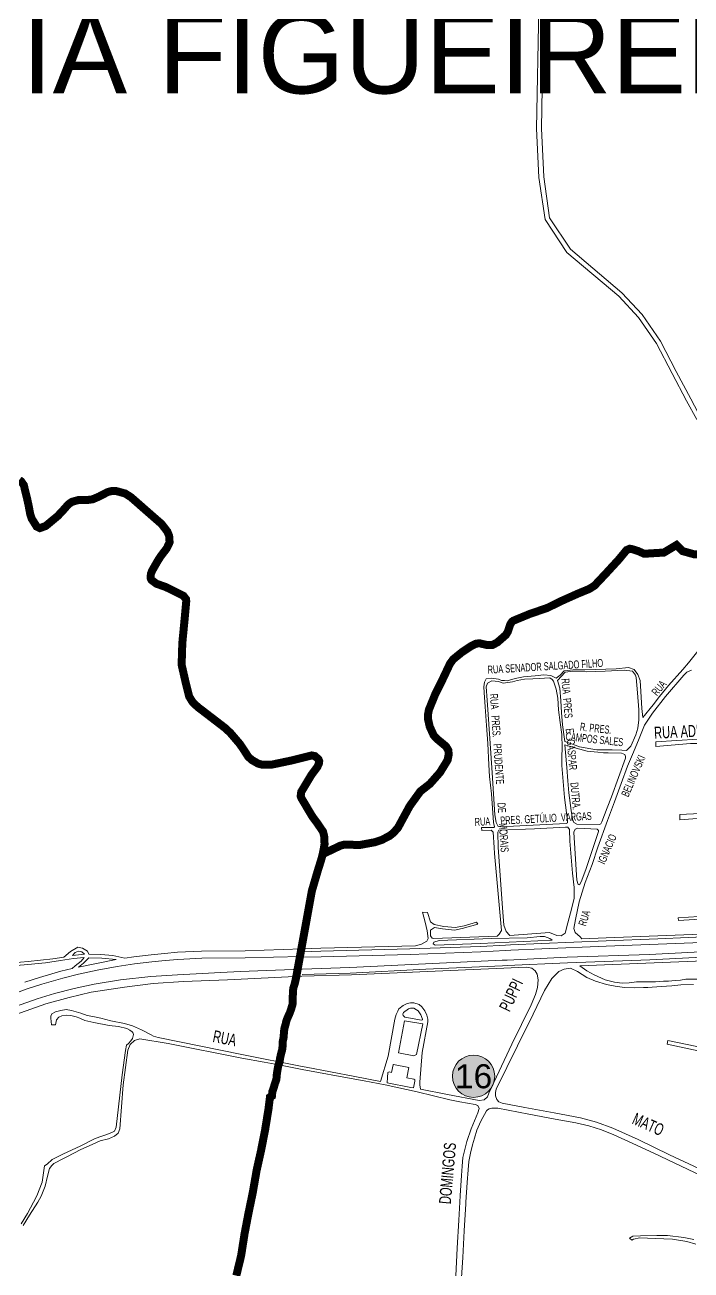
# Model space of a CAD drawing. Header units: millimetres. Extents: x 617885 to 663705, y 7172943 to 7234736.
# Drawn here: x 654254 to 655086, y 7184715 to 7186271 of the extents above; entities that cross this region are included whole.
import ezdxf
from ezdxf.enums import TextEntityAlignment as Align

# ---------------------------------------------------------------- set-up
doc = ezdxf.new("R2010")
doc.units = ezdxf.units.MM
doc.layers.add('BAIRROS', color=12, linetype='Continuous')
doc.layers.add('Escolas Municipais', color=21, linetype='Continuous')
doc.layers.add('TOP_VIAS 10.000', color=7, linetype='Continuous', lineweight=9)
doc.layers.add('VIAS', color=7, linetype='Continuous', lineweight=5)
doc.styles.add('LDUP', font='LDUP.SHX')
doc.styles.get("Standard").update_dxf_attribs({"font": 'arial.ttf'})

msp = doc.modelspace()

# ---------------------------------------------------------------- hatches: boundary and pattern name
at = {"layer": 'Escolas Municipais'}
h = msp.add_hatch(color=21, dxfattribs=at)
edge = h.paths.add_edge_path()
edge.add_arc((654814.2566963283, 7184957.317974925), 26.4, 0, 360)

# ---------------------------------------------------------------- linework, layer by layer
at = {"layer": 'BAIRROS', "lineweight": 40, "ltscale": 0.3, "const_width": 10}
for points in [[(654246.5300031352, 7185702.330006893), (654248.9754411352, 7185700.512229892), (654252.2464351351, 7185695.834504892), (654256.5100031352, 7185678.410006893), (654258.2872191352, 7185670.209182892), (654260.3478471352, 7185659.211292893), (654262.2500031352, 7185653.750006893), (654268.3789561351, 7185643.994514893), (654272.2900031352, 7185642.130006893), (654279.6267101351, 7185644.782614893), (654294.4900031352, 7185657.100006892), (654300.3498161352, 7185663.253291894), (654307.7411911351, 7185671.615005894), (654312.2100031351, 7185674.920006893), (654320.6252311352, 7185677.229742893), (654332.6527551352, 7185677.365755893), (654338.3300031351, 7185678.140006892), (654346.3028181351, 7185681.601772893), (654356.8786441352, 7185687.108740892), (654362.2100031351, 7185688.480006893), (654367.6343001352, 7185688.447980893), (654378.8555191351, 7185685.402252893), (654386.1300031352, 7185680.790006893), (654405.4500031351, 7185663.830006893), (654411.2900031352, 7185658.720006892), (654424.3100031352, 7185647.350006892), (654431.6068871352, 7185637.894729893), (654433.8633111352, 7185632.341853892), (654434.4300031352, 7185624.410006893), (654430.8973401352, 7185616.893531892), (654423.3381041352, 7185607.028477893), (654420.1300031352, 7185602.030006893), (654416.9914051353, 7185596.658894893), (654412.5466761352, 7185588.826702894), (654411.0404111352, 7185584.959039893), (654410.7105091353, 7185579.637933893), (654411.7500031352, 7185577.330006893), (654418.0799341352, 7185572.605291894), (654429.4001441351, 7185568.614768893), (654434.6700031352, 7185566.120006893), (654451.7192211353, 7185557.549707892), (654454.9018461353, 7185553.417262892), (654455.2500031352, 7185550.800006893), (654452.8100031352, 7185524.400006893), (654450.3100031352, 7185498.580006893), (654449.5200031352, 7185473.260006892), (654449.6500031352, 7185470.570006893), (654454.6600031352, 7185448.520006892), (654458.8904651352, 7185431.746327894), (654463.3600031352, 7185424.470006892), (654469.6975311352, 7185418.546649892), (654483.1600031352, 7185408.250006893), (654504.3400031351, 7185391.990006893), (654510.6163581352, 7185385.954732892), (654521.9600031351, 7185372.730006893), (654526.5205611351, 7185366.066990892), (654532.4729481351, 7185356.843147893), (654536.9200031352, 7185352.560006892), (654545.1188781352, 7185347.906619893), (654550.6780821352, 7185346.406410892), (654561.8600031352, 7185346.600006892), (654586.7000031351, 7185351.800006893), (654612.0400031352, 7185358.110006893), (654616.0865251352, 7185357.244237892), (654616.0865251352, 7185357.244237892), (654620.5253701352, 7185353.305088894), (654621.3600031352, 7185351.010006892), (654621.1745151351, 7185348.583207892), (654619.0641801353, 7185343.728540893), (654611.6667371352, 7185333.825937892), (654608.5400031352, 7185328.670006893), (654598.8778381352, 7185312.482457892), (654598.2274571352, 7185307.253583893), (654599.1600031352, 7185304.750006893), (654612.5400031352, 7185282.170006893), (654618.5931051353, 7185273.999826892), (654626.1373401352, 7185262.951555893), (654627.6400031352, 7185256.750006893), (654628.0600031352, 7185247.310006892), (654626.6418231352, 7185239.407166894), (654626.2557121352, 7185237.377315892), (654626.0519151351, 7185236.364413894), (654625.7200031353, 7185234.850006892), (654647.7300031352, 7185245.350006892), (654653.0100641352, 7185246.812125893), (654664.3815991352, 7185246.431163893), (654672.9300031352, 7185246.400006893), (654690.6244581352, 7185249.662302894), (654699.3500031352, 7185252.460006893), (654709.5333271351, 7185257.804016894), (654713.9954741352, 7185261.339709893), (654719.7300031352, 7185267.760006892), (654734.4900031352, 7185294.940006893), (654747.7200031352, 7185313.250006893), (654759.6658161826, 7185322.581770147), (654772.1479493672, 7185336.649612182), (654781.790181382, 7185352.273564305), (654783.0614209262, 7185358.745075061), (654782.8503471905, 7185364.354006687), (654779.6700031352, 7185369.580006893), (654768.2300031352, 7185379.020006892), (654764.3924631352, 7185383.322915892), (654759.4600031351, 7185394.100006892), (654757.3310361352, 7185403.531737893), (654757.1747051352, 7185408.316853893), (654758.4400031351, 7185415.220006892), (654766.0900031351, 7185433.980006893), (654775.7100031351, 7185453.480006893), (654784.8500031352, 7185472.840006893), (654788.8167881352, 7185478.234648893), (654799.5500031352, 7185486.980006893), (654811.1065961352, 7185494.698163893), (654817.2500031352, 7185497.700006893), (654821.6614631353, 7185498.310468893), (654831.1029091352, 7185496.019480893), (654837.9500031351, 7185496.200006893), (654844.1012741352, 7185499.462238894), (654854.6500031352, 7185508.760006892), (654857.0320051352, 7185512.697863894), (654859.9861571352, 7185521.646040892), (654862.3014701352, 7185525.236387893), (654864.0500031352, 7185526.500006893), (654884.7200031352, 7185535.020006892), (654906.0600031352, 7185542.300006893), (654924.5600031352, 7185551.340006893), (654944.7400031352, 7185560.360006893), (654958.9772991352, 7185566.205920893), (654965.4200031352, 7185570.340006893), (654979.7800031352, 7185585.580006893), (654995.6100031352, 7185602.780006893), (655005.4790551353, 7185614.703916893), (655009.3530131353, 7185616.371180893), (655011.4800031352, 7185616.120006893), (655019.6000031352, 7185613.590006893), (655027.4800096679, 7185610.100199956), (655036.5657745613, 7185610.663693859), (655052.0461142188, 7185611.573953242), (655067.8862386517, 7185621.0991675), (655075.4944873959, 7185613.403141146), (655089.4829195127, 7185609.506364073), (655109.3958076177, 7185609.762103613)], [(654517.78, 7184708.22), (654523.8, 7184733.08), (654528.08, 7184760.44), (654532.8, 7184785.2), (654538.28, 7184811.66), (654543.23, 7184840.04), (654548.69, 7184864.52), (654553.75, 7184890.2), (654558.01, 7184916.52), (654559.81, 7184931.12), (654562.29, 7184932.6), (654562.82, 7184938.18), (654564.55, 7184942.91), (654565.98, 7184948.04), (654567.91, 7184953.67), (654568.29, 7184959), (654569.12, 7184964.29), (654570.16, 7184970.28), (654571.88, 7184975.54), (654572.51, 7184979.93), (654573.64, 7184985.06), (654575.01, 7184990.09), (654575.74, 7184995.52), (654575.77, 7185000.56), (654576.91, 7185006.14), (654577.29, 7185011.52), (654577.77, 7185016.71), (654579.3, 7185021.89), (654580.47, 7185026.87), (654582.5, 7185031.85), (654584.72, 7185036.73), (654586.4, 7185041.71), (654587.98, 7185046.69), (654588.31, 7185051.77), (654588.39, 7185057.26), (654588.47, 7185062.44), (654589.05, 7185067.63), (654590.68, 7185072.51), (654591.86, 7185077.64), (654593.02, 7185083.34), (654612.22, 7185188.98), (654619.09, 7185212.43), (654619.584224, 7185214.089928), (654620.606458, 7185217.400277001), (654622.6919859999, 7185224.009339), (654623.370126, 7185226.217105), (654623.701522, 7185227.323133999), (654624.3439880001, 7185229.540882001), (654624.653067, 7185230.653159), (654625.098693, 7185232.326614), (654625.519742, 7185234.006953999), (654625.72, 7185234.85), (654626.0519119999, 7185236.364407001), (654626.255709, 7185237.377308999), (654626.64182, 7185239.407160001), (654628.06, 7185247.31), (654627.64, 7185256.75), (654626.137337, 7185262.951549), (654618.5931020001, 7185273.99982), (654612.54, 7185282.17), (654599.16, 7185304.75), (654598.227454, 7185307.253577), (654598.877835, 7185312.482450999), (654608.54, 7185328.67), (654611.666734, 7185333.825931), (654619.0641770001, 7185343.728534), (654621.1745119999, 7185348.583201), (654621.36, 7185351.01), (654620.525367, 7185353.305082001), (654616.086522, 7185357.244231), (654616.086522, 7185357.244231), (654612.04, 7185358.11), (654586.7, 7185351.8), (654561.86, 7185346.6), (654550.678079, 7185346.406404), (654545.118875, 7185347.906613001), (654536.92, 7185352.56), (654532.4729449999, 7185356.843141001), (654526.520558, 7185366.066984), (654521.96, 7185372.73), (654510.6163550001, 7185385.954725999), (654504.34, 7185391.99), (654483.16, 7185408.25), (654469.697528, 7185418.546642999), (654463.36, 7185424.47), (654458.890462, 7185431.746321001), (654454.66, 7185448.52), (654449.65, 7185470.57), (654449.52, 7185473.26), (654450.31, 7185498.58), (654452.81, 7185524.4), (654455.25, 7185550.8), (654454.9018430001, 7185553.417256), (654451.7192180001, 7185557.549701), (654434.67, 7185566.12), (654429.4001409999, 7185568.614762), (654418.079931, 7185572.605285001), (654411.75, 7185577.33), (654410.7105060001, 7185579.637927), (654411.040408, 7185584.959033), (654412.546673, 7185588.826696001), (654416.9914020001, 7185596.658888), (654420.13, 7185602.03), (654423.3381010001, 7185607.028471), (654430.897337, 7185616.893525), (654434.43, 7185624.41), (654433.863308, 7185632.341847), (654431.606884, 7185637.894723), (654424.31, 7185647.35), (654411.29, 7185658.72), (654405.45, 7185663.83), (654386.13, 7185680.79), (654378.855516, 7185685.402246), (654367.634297, 7185688.447974), (654362.21, 7185688.48), (654356.878641, 7185687.108734), (654346.302815, 7185681.601766001), (654338.33, 7185678.14), (654332.652752, 7185677.365749001), (654320.625228, 7185677.229736), (654312.21, 7185674.92), (654307.741188, 7185671.614999001), (654300.3498130001, 7185663.253285001), (654294.49, 7185657.1), (654279.626707, 7185644.782608001), (654272.29, 7185642.13), (654268.378953, 7185643.994508), (654262.25, 7185653.75), (654260.347844, 7185659.211286), (654258.287216, 7185670.209175999), (654256.51, 7185678.41), (654252.246432, 7185695.834497999), (654248.975438, 7185700.512223), (654246.53, 7185702.33)], [(655109.3958044825, 7185609.762096721), (655089.4829163775, 7185609.50635718), (655075.4944842607, 7185613.403134253), (655067.8862355165, 7185621.099160607), (655052.0461110836, 7185611.573946349), (655036.5657714261, 7185610.663686967), (655027.4800065327, 7185610.100193063), (655019.6, 7185613.59), (655011.48, 7185616.12), (655009.3530100001, 7185616.371174), (655005.4790520001, 7185614.703910001), (654995.61, 7185602.78), (654979.78, 7185585.58), (654965.42, 7185570.34), (654958.977296, 7185566.205914), (654944.74, 7185560.36), (654924.56, 7185551.34), (654906.06, 7185542.3), (654884.72, 7185535.02), (654864.05, 7185526.5), (654862.301467, 7185525.236381), (654859.986154, 7185521.646034), (654857.032002, 7185512.697857001), (654854.65, 7185508.76), (654844.101271, 7185499.462232001), (654837.95, 7185496.2), (654831.102906, 7185496.019474001), (654821.6614600001, 7185498.310462), (654817.25, 7185497.7), (654811.106593, 7185494.698157), (654799.55, 7185486.98), (654788.816785, 7185478.234642), (654784.85, 7185472.84), (654775.71, 7185453.48), (654766.09, 7185433.98), (654758.44, 7185415.22), (654757.174702, 7185408.316847), (654757.331033, 7185403.531731), (654759.46, 7185394.1), (654764.39246, 7185383.322908999), (654768.23, 7185379.02), (654779.67, 7185369.58), (654782.8503440553, 7185364.353999794), (654783.0614177911, 7185358.745068168), (654781.7901782468, 7185352.273557412), (654772.147946232, 7185336.649605289), (654759.6658130474, 7185322.581763254), (654747.72, 7185313.25), (654734.49, 7185294.94), (654719.73, 7185267.76), (654713.995471, 7185261.339703), (654709.533324, 7185257.804010001), (654699.35, 7185252.46), (654690.624455, 7185249.662296001), (654672.93, 7185246.4), (654664.381596, 7185246.431157), (654653.010061, 7185246.812119001), (654647.73, 7185245.35), (654625.7324788416, 7185234.855953105)], [(654625.7324788416, 7185234.855953105), (654625.098693, 7185232.326614), (654624.653067, 7185230.653159), (654624.3439880001, 7185229.540882001), (654623.701522, 7185227.323133999), (654623.370126, 7185226.217105), (654622.6919859999, 7185224.009339), (654620.606458, 7185217.400277001), (654619.584224, 7185214.089928), (654619.09, 7185212.43), (654612.22, 7185188.98), (654593.02, 7185083.34), (654591.86, 7185077.64), (654590.68, 7185072.51), (654589.05, 7185067.63), (654588.47, 7185062.44), (654588.39, 7185057.26), (654588.31, 7185051.77), (654587.98, 7185046.69), (654586.4, 7185041.71), (654584.72, 7185036.73), (654582.5, 7185031.85), (654580.47, 7185026.87), (654579.3, 7185021.89), (654577.77, 7185016.71), (654577.29, 7185011.52), (654576.91, 7185006.14), (654575.77, 7185000.56), (654575.74, 7184995.52), (654575.01, 7184990.09), (654573.64, 7184985.06), (654572.51, 7184979.93), (654571.88, 7184975.54), (654570.16, 7184970.28), (654569.12, 7184964.29), (654568.29, 7184959), (654567.91, 7184953.67), (654565.98, 7184948.04), (654564.55, 7184942.91), (654562.82, 7184938.18), (654562.29, 7184932.6), (654559.81, 7184931.12), (654558.01, 7184916.52), (654553.75, 7184890.2), (654548.69, 7184864.52), (654543.23, 7184840.04), (654538.28, 7184811.66), (654532.8, 7184785.2), (654528.08, 7184760.44), (654523.8, 7184733.08), (654517.78, 7184708.22)]]:
    msp.add_lwpolyline(points, dxfattribs=at)
at = {"layer": 'Escolas Municipais', "color": 7, "lineweight": 5}
msp.add_circle((654814.2566963283, 7184957.317974925), 26.4, dxfattribs=at)
at = {"layer": 'VIAS', "color": 253}
for points in [[(655080.2671104344, 7185800.957093014), (655062.2822577126, 7185835.157564357), (655042.6390492934, 7185872.678507206), (655020.2434732377, 7185905.382738187), (654995.5726621479, 7185931.752395577), (654930.8566060778, 7185986.601484145), (654903.541254813, 7186027.539798154), (654896.0075947619, 7186080.231505863), (654893.028853363, 7186141.242780349), (654895.6106425097, 7186292.192197595)], [(655085.5776046859, 7185803.749699469), (655067.595313019, 7185837.945300642), (655047.7900612965, 7185875.77576612), (655024.9363792563, 7185909.148968681), (654999.7168753969, 7185936.105102141), (654935.3794318141, 7185990.633303574), (654909.2881038183, 7186029.737138193), (654901.9868076807, 7186080.803652924), (654899.0313573588, 7186141.337874155), (654901.6198757562, 7186292.680730381)], [(655080.2671104344, 7185800.957093014), (655093.41, 7185777.84)], [(655201.2695052136, 7185799.561642968), (655197.42, 7185787.44), (655194.92, 7185778.63), (655191.85, 7185766.92), (655188.563688629, 7185756.922784529), (655185.0036078277, 7185747.436152112), (655177.6856644093, 7185729.253442173), (655172.3455391504, 7185715.814044851), (655168.97, 7185704.58), (655163.7, 7185691.54), (655159.8, 7185682.43), (655154.17, 7185675.22), (655151.42, 7185675.13), (655149.89, 7185678.53), (655147.74, 7185686.81), (655144.89, 7185694.4), (655140.65, 7185703.1), (655134.56, 7185711.9), (655128.27, 7185720.9), (655124.32, 7185727.45), (655120.12, 7185735.94), (655112.73, 7185752.08), (655085.5776046859, 7185803.749699469)], [(655097.7185368126, 7185492.44205236), (655082.8326091327, 7185473.953194812), (655075.7124475302, 7185465.454754219), (655057.9120435242, 7185445.690936882), (655046.6384516156, 7185431.856265704), (655038.49, 7185421.42), (655025.81, 7185405.61), (655024.33, 7185416.74), (655023.16, 7185437.98), (655022.24, 7185451.55), (655019.69, 7185459.24), (655014.9751437342, 7185465.692179651), (655007.8331099222, 7185467.791246673), (654992.5687653748, 7185466.531806939), (654953.077520068, 7185465.272367205), (654938.6534169405, 7185465.132428125), (654927.3101841434, 7185464.012925074), (654922.5488309733, 7185458.415412216), (654917.4500570303, 7185454.775783899), (654910.7281418997, 7185457.994353972), (654902.11, 7185459.01), (654891.0787853405, 7185457.695734913), (654876.5460330995, 7185456.262625812), (654866.1245217676, 7185454.160733261), (654856.2766710144, 7185451.485599465), (654852.9337122454, 7185451.745949863), (654849.0283578871, 7185451.745949863), (654845.3833615679, 7185453.567120026), (654836.2708707699, 7185454.607790401), (654830.0223062307, 7185453.827288219), (654827.939454089, 7185449.664613904), (654827.1583840287, 7185443.680769428), (654827.67909605, 7185436.656254576), (654828.7205241492, 7185418.964886943), (654830.5441176991, 7185395.682942194), (654832.1062578197, 7185373.048398064), (654833.4826278645, 7185346.385663541), (654834.354035166, 7185331.679274019), (654836.62, 7185310.33), (654839.26, 7185274.41), (654840.23, 7185269.12), (654839.72, 7185267.93), (654824.14, 7185267.94), (654824.67, 7185264.55), (654836.1807323216, 7185264.746147211), (654838.8495533456, 7185262.393021199), (654839.7914916094, 7185243.097386461), (654840.528977308, 7185235.762967317), (654849.0749160305, 7185139.386237542), (654846.3280058514, 7185134.811393274), (654843.9220324799, 7185132.407170029), (654764.36, 7185129.31), (654762.57, 7185129.86), (654760.39, 7185132.76), (654760.43, 7185139.79), (654765.54, 7185143.31), (654775.57, 7185141.38), (654790.24, 7185139.82), (654800.13, 7185141.78), (654819.59, 7185147.49), (654818.1, 7185149.88), (654802.6, 7185145.26), (654791.75, 7185143.06), (654777.13, 7185144.51), (654765.01, 7185147.11), (654760.44, 7185150.41), (654756.52, 7185162.1), (654750.47, 7185162.12), (654753.65, 7185149.84), (654756.18, 7185138.86), (654757.42, 7185129.48), (654755.7, 7185126), (654749.29, 7185122.29), (654741.69, 7185120.34), (654623.59, 7185117.15), (654600, 7185116.37), (654528.82, 7185114.02), (654474.49, 7185113.73), (654444.32, 7185112.15), (654428.14, 7185110.84), (654411.46, 7185109.14), (654389.54, 7185106.5), (654378.67, 7185104.91), (654363.44, 7185108.01), (654348.5, 7185109.56), (654333.59, 7185110), (654332, 7185113.77), (654325.8, 7185117.45), (654319.61, 7185118.54), (654310.52, 7185113.36), (654302.21, 7185105.92), (654288.62, 7185104.05), (654257.54, 7185100.51), (654238.65, 7185099.16)], [(654243.1, 7185095.5), (654257.33, 7185096.86), (654279.19, 7185099.22), (654297.94, 7185101.88), (654314.55, 7185104.51), (654327.82, 7185105.63), (654323.85, 7185101.04), (654316.26, 7185095.34), (654312.83, 7185091.96), (654298.68, 7185088.43), (654272.02, 7185080.7), (654253.36, 7185074.88)]]:
    msp.add_lwpolyline(points, dxfattribs=at)
at = {"layer": 'VIAS', "color": 253, "flags": 128}
for points in [[(654845.02, 7185269.16), (654847.61, 7185269), (654930.07, 7185272.9), (654931.62, 7185273.74), (654931.74, 7185277.04), (654928.01, 7185305.47), (654924.65, 7185345.63), (654924.72, 7185356.2), (654924.89, 7185367.82), (654924.38, 7185384.13), (654922.28, 7185399.34), (654920.22, 7185415.01), (654919.51, 7185429.52), (654917.58, 7185440.8), (654914.1208415751, 7185450.721273812), (654912.5910813843, 7185453.014248375), (654909.62, 7185455.14), (654896.19, 7185454.3), (654888.4016999353, 7185453.683031824), (654877.7889670581, 7185453.396410003), (654868.897215917, 7185451.867761094), (654862.6928571621, 7185450.016025471), (654851.1112140858, 7185448.623943529), (654845.3833615679, 7185450.705281884), (654837.051944887, 7185451.485784067), (654831.5844504082, 7185448.363777732), (654830.0223062307, 7185443.680769428), (654831.06373433, 7185427.030069775), (654834.7087306493, 7185379.159311567), (654837.3122988691, 7185336.491895651), (654839.22, 7185310.32), (654840.91, 7185283.73), (654842.5, 7185274.25)], [(654928.2071412117, 7185375.443725629), (654941.1056711941, 7185370.870162959), (654946.4942123765, 7185369.013398904), (654960.8017254093, 7185366.413930664), (654968.2341958659, 7185365.299870793), (654973.6227370483, 7185365.299870793), (654987.63, 7185364.97), (654999.66, 7185364.88), (655005.3, 7185364.45), (655010.62, 7185369.92), (655016.8, 7185383.86), (655019.39, 7185392.02), (655020.7, 7185402.59), (655020.58, 7185415.21), (655019.15, 7185436.45), (655017.52, 7185455.71), (655016.69, 7185458.26), (655012.7345067097, 7185463.453173549), (655002.3715548929, 7185464.5726766), (654978.8448559927, 7185463.593112629), (654955.178117532, 7185462.613548657), (654938.0932546416, 7185463.313236866), (654928.7105838051, 7185462.193733815), (654919.187873408, 7185451.838335386), (654921.93, 7185442.18), (654923.48, 7185426.27), (654924.2, 7185411.95), (654925.55, 7185396.19), (654927.99, 7185378.58)], [(654954.54, 7185215.66), (654970.45, 7185263.02), (654970.46, 7185264.41), (654968.72, 7185266.22), (654944.61, 7185267.06), (654941.16, 7185265.88), (654939.4064166108, 7185262.353304192), (654941.6042685029, 7185228.468286742), (654943.4881450306, 7185202.427021068), (654944.9010483694, 7185196.779518159), (654946.7849208401, 7185196.62264341), (654948.71, 7185200.32)], [(654912.3731829614, 7185127.420426033), (654909.65, 7185129.57), (654902.68, 7185131.84), (654897.48, 7185131.91), (654881.15, 7185130.28), (654836.51, 7185129.32), (654771.34, 7185126.98), (654764.58, 7185124.92), (654763.77, 7185122.83), (654766.47, 7185121.22), (654822.99, 7185123.23)], [(654327.94, 7185109.98), (654312.9, 7185108.33), (654316.41, 7185112.08), (654320.64, 7185113.47), (654324.73, 7185112.97)], [(654320.39, 7185093.77), (654367.53, 7185103.28), (654349.63, 7185105.05), (654333.47, 7185105.11), (654326.96, 7185098.4)], [(655122.38, 7185102.44), (655119.51, 7185097.27), (655113.28, 7185090.91), (655105.393285628, 7185082.265115926), (655096.7208090442, 7185078.798653563), (655088.2961178534, 7185078.798653563), (655079.3758599337, 7185078.551048767), (655072.9334518869, 7185077.313024784), (655066.2432543901, 7185077.065419988), (655057.8185631993, 7185076.075003196), (655051.6239405455, 7185076.075003196), (655041.7125410538, 7185075.332188806), (655031.553356169, 7185075.332188806), (655017.6773944465, 7185075.084586405), (655008.5093511337, 7185074.094167219), (654999.99, 7185073.81), (654990.16, 7185074.85), (654978.5, 7185077.93), (654964.8, 7185083.92), (654955.94, 7185088.95), (654946.94, 7185095.17)], [(654749.28, 7185027.29), (654728.38, 7185031.31), (654726.3, 7185033.07), (654725.71, 7185034.82), (654726.77, 7185037.11), (654733.14, 7185041.67), (654735.39, 7185042.26), (654739.58, 7185042.24), (654742.77, 7185040.48), (654744.96, 7185038.88), (654748.37, 7185034.03), (654750.59, 7185028.68), (654750.58, 7185027.69)], [(654750.85, 7185022.65), (654743.04, 7184984.53), (654739.68, 7184982.85), (654720.43, 7184986.67), (654728.11, 7185026.68)], [(654739.37, 7184942.83), (654740.99, 7184951.23), (654740.85, 7184952.73), (654739.76, 7184953.63), (654730.98, 7184955.46), (654733.16, 7184968.27), (654714.06, 7184971.98), (654713.7, 7184971.68), (654711.9, 7184961.97), (654708.86, 7184962.98), (654707.21, 7184962.19), (654706.67, 7184955.76), (654706.35, 7184949.2), (654736.01, 7184943.47)]]:
    msp.add_lwpolyline(points, close=True, dxfattribs=at)
for points in [[(655086.67, 7185464.61), (655080.92, 7185462.04), (655077.1, 7185458.46), (655053.88, 7185431.63), (655038.03, 7185411.1), (655027.8, 7185395.78), (655021.26, 7185379.2), (655014.02, 7185362.38), (655006.78, 7185344.65), (654998.66, 7185323.04), (654990.19, 7185300.04), (654981.81, 7185276.64), (654969.44, 7185243.42), (654962.47, 7185221.76), (654953.8435061986, 7185199.502885826), (654946.3080082017, 7185175.344124315), (654941.54, 7185153.23), (654939.58, 7185141.87), (654941.25, 7185137.03), (654947.56, 7185131.56), (654949.5, 7185128.95), (654979.77, 7185130.18), (655044.65, 7185132.81), (655120.31, 7185135.8)], [(655112.29, 7185372.9), (655085.13, 7185372.91), (655042.03, 7185369.44), (655042.06, 7185375.18), (655094.3, 7185378.46)], [(654982.5119679134, 7185361.377178982), (654969.7206891457, 7185362.143372618), (654956.15642681, 7185363.443106738), (654937.7610592858, 7185368.642045613), (654928.4826901444, 7185371.463840609), (654929.14, 7185361.97), (654930.68, 7185342.91), (654932.1, 7185326.3), (654933.39, 7185311.29), (654936.3, 7185289.48), (654937.79, 7185278.31), (654939.61, 7185274.51), (654943.2, 7185272.3), (654971.5, 7185271.84), (654973.45, 7185272.78), (654974.57, 7185275.22), (654981.23, 7185292.51), (654986.53, 7185306.29), (655004.04, 7185354.69), (655004.15, 7185356.63), (655003.32, 7185359.43), (654999.19, 7185361.09), (654976.7321945161, 7185361.376396582)], [(655098.91, 7185279.71), (655072.04, 7185277.77), (655072.03, 7185284.45), (655131.06, 7185287.26)], [(654859.5355383821, 7185133.348718986), (654909.2, 7185137.05), (654918.16, 7185133.13), (654923.6, 7185132.91), (654928.51, 7185136.18), (654931.88, 7185148.93), (654937.14, 7185167.71), (654939.91, 7185180.01), (654939.98, 7185193.33), (654937.8365235614, 7185211.055151376), (654934.539743695, 7185250.901423628), (654934.12, 7185265.46), (654932.04, 7185268.41), (654929.04, 7185268.72), (654890.59, 7185266.33), (654845.84, 7185264.56), (654844.43, 7185262.28), (654844.9721439467, 7185243.097386461), (654850.6009731842, 7185167.750274874), (654852.1270343949, 7185146.096008655), (654855.1791568161, 7185138.166277633), (654859.1469119068, 7185133.591433366), (654859.5355383819, 7185133.348718986)], [(655104.01, 7185153.93), (655070.45, 7185151.82), (655070.02, 7185155.31), (655121.46, 7185158.39)], [(654600, 7185112.74), (654623.6, 7185113.52), (654734.73, 7185116.47), (654823.04, 7185119.6), (654854.23, 7185121.16), (654860.52, 7185121.48), (654899.33, 7185123.28), (654979.81, 7185126.55), (655044.69, 7185129.19), (655120.39, 7185132.17)], [(655201.87, 7185118.35), (655034.25, 7185109.48), (654931.18, 7185105.95), (654856.31, 7185102.46), (654849.81, 7185102.2), (654754.29, 7185097.65), (654659.8, 7185093.12), (654600, 7185090.99), (654522.48, 7185088.23), (654498.49, 7185086.9), (654444.1, 7185083.91), (654410.94, 7185082.05), (654373.04, 7185077.8), (654340.34, 7185072.53), (654315.03, 7185066.97), (654290.67, 7185060.59), (654268.8, 7185054.13), (654241.88, 7185044.54)], [(654600, 7185106.04), (654623.78, 7185106.68), (654734.94, 7185109.63), (654823.33, 7185112.76), (654854.31, 7185114.48), (654861.02, 7185114.73), (654899.64, 7185116.45), (654980.09, 7185119.72), (655044.96, 7185122.35), (655120.72, 7185125.34)], [(654600, 7185084.42), (654660.08, 7185086.31), (654754.59, 7185091.18), (654850.21, 7185095.4), (654856.26, 7185095.61), (654931.46, 7185099.14), (655034.55, 7185102.66), (655205.36, 7185111.41)], [(654228.6392593004, 7185056.103009321), (654256.3692593005, 7185066.49300932), (654274.6692593005, 7185072.193009321), (654301.0592593005, 7185079.84300932), (654320.4992593004, 7185084.693009321), (654344.0392593005, 7185089.67300932), (654368.9892593005, 7185094.49300932), (654390.6492593004, 7185097.66300932), (654412.3592593005, 7185100.273009321), (654428.8492593005, 7185101.95300932), (654444.7792593004, 7185103.24300932), (654474.5792593005, 7185104.80300932), (654528.6792593005, 7185105.09300932), (654599.8092593005, 7185106.99300932)], [(654248.96, 7184772.81), (654257.06, 7184785.99), (654264.4, 7184800), (654268.6, 7184808.03), (654275.06, 7184824.79), (654278.22, 7184845.54), (654281.55, 7184847.3), (654287.65, 7184853.31), (654301.87, 7184860.42), (654322.58, 7184870.15), (654341.54, 7184879.7), (654359.35, 7184885.76), (654365.5468169255, 7184888.794636477), (654367.7938982601, 7184893.706548769), (654375.2400182937, 7184959.180920256), (654379.174333208, 7184989.29604512), (654380.4977499729, 7184996.12716325), (654383.0979113821, 7184998.276494725), (654386.021407354, 7185001.476084795), (654388.1096170424, 7185004.397449436), (654389.2233320872, 7185009.544617513), (654388.3880458035, 7185011.909531294), (654387.7677094747, 7185012.630018627), (654384.7650722748, 7185015.009686066), (654380.8845454189, 7185017.149104612), (654370.5810878022, 7185019.422236521), (654359.0733291627, 7185020.75937489), (654339.9383347257, 7185024.637069523), (654328.4305760862, 7185026.910201433), (654322.4090749858, 7185029.718189163), (654317.7256807814, 7185031.456465251), (654311.0731603829, 7185033.351097374), (654305.1854691694, 7185033.752239833), (654299.5653977296, 7185032.949957286), (654295.8186887881, 7185030.944252103), (654293.1424629551, 7185027.60141092), (654291.9213024105, 7185021.722973401), (654286.697896928, 7185021.722973401), (654286.184203762, 7185030.011898376), (654285.9438458569, 7185032.573846677), (654287.4157706671, 7185035.114405313), (654291.965350971, 7185037.922393044), (654298.3882857456, 7185039.66066913), (654305.3464640813, 7185040.596665041), (654312.0370226434, 7185039.66066913), (654323.5447812829, 7185036.050401223), (654331.4396408678, 7185033.108700129), (654338.6654429908, 7185031.77156413), (654348.7012768202, 7185029.765858946), (654360.8780929215, 7185026.69044449), (654377.9406998121, 7185023.032506799), (654387.9765376552, 7185020.224519068), (654399.2166765211, 7185015.143399429), (654411.2596787218, 7185009.126286249), (654414.1806012294, 7185007.584281446), (654420.067551522, 7185005.576778073), (654524.82, 7184984.59), (654600, 7184969.62), (654605.24, 7184968.58), (654665.89, 7184957.02), (654697.99, 7184950.82), (654707.33, 7184982.53), (654715.89, 7185028.62), (654717.57, 7185034.45), (654719.54, 7185038.68), (654721.05, 7185041.37), (654726.32, 7185045.63), (654731.28, 7185048.16), (654735.33, 7185049.24), (654739.57, 7185049.22), (654746.4, 7185047.15), (654749.78, 7185044.19), (654753.19, 7185039.04), (654756.01, 7185033.45), (654756.98, 7185028.71), (654757.11, 7185025.17), (654749.94, 7184987), (654747.18, 7184950.01), (654747.31, 7184946.77), (654747.86, 7184941.2), (654781.79, 7184934.71), (654821.33, 7184927.07), (654827.53, 7184927.95), (654831.45, 7184931.47), (654833.32, 7184936.1), (654862.19, 7184997.42), (654886.15, 7185046.49), (654891.66, 7185059.28), (654894.01, 7185068.4), (654895.07, 7185077.97), (654893.81, 7185084.96), (654891.19, 7185088.96), (654886.91, 7185092.21), (654880.43, 7185093.44), (654661.69, 7185083.89), (654599.8470741285, 7185082.250656066), (654506.7027586866, 7185077.801153572), (654451.6865368558, 7185075.771330423), (654413.7632681669, 7185073.36446545), (654377.9473374126, 7185068.75123163), (654336.2236251977, 7185062.292701591), (654308.820539618, 7185055.617961847), (654279.8354820084, 7185047.867726473), (654255.2812591653, 7185039.19484299), (654238.6602561602, 7185033.30147586)], [(655113.61, 7184833.6), (655059.09, 7184859.3), (655019.96, 7184878.31), (654988.34, 7184892.3), (654967.96, 7184900.11), (654947.92, 7184905.32), (654914.76, 7184911.54), (654878.25, 7184918.17), (654850.17, 7184923.62), (654845.89, 7184925.43), (654843.31, 7184928.43), (654841.59, 7184932.83), (654841.61, 7184937.16), (654842.59, 7184941.1), (654869.22, 7184995.45), (654888.87, 7185034.91), (654902.88, 7185064.38), (654912.1, 7185079.35), (654920.74, 7185088.09), (654927.35, 7185091.2), (654935.19, 7185092.27), (654944.11, 7185088.2), (654955.85, 7185080.77), (654966.55, 7185076.14), (654980.26, 7185072.04), (654990.98, 7185069.86), (655003.05, 7185068.11), (655015.53, 7185067.86), (655026.72, 7185068.27), (655031.96, 7185068.25), (655048.6505198865, 7185069.637288067), (655062.0309108231, 7185070.132495264), (655073.4290186159, 7185071.370519247), (655089.0394740324, 7185072.113331242)], [(654791.94, 7184708.18), (654793.94, 7184742.73), (654795.94, 7184777.63), (654796.98, 7184800), (654797.37, 7184808.34), (654799.06, 7184833.41), (654799.88, 7184845.18), (654800.74, 7184855.95), (654802.79, 7184864.12), (654805.86, 7184875.92), (654811.39, 7184891.66), (654819.45, 7184911.62), (654821.28, 7184917.1), (654819.55, 7184920.9), (654816.36, 7184922.21), (654797.16, 7184925.22), (654784.59, 7184928.02), (654743.71, 7184937.71), (654703.62, 7184946.69), (654677.34, 7184951.39), (654647.51, 7184956.94), (654620.53, 7184961.98), (654600, 7184965.94), (654570.91, 7184971.56), (654552.71, 7184975.07), (654524.75, 7184980.05), (654432.7, 7184998.3), (654397.150987898, 7185003.891434401), (654390.550184471, 7185001.786329472), (654385.0729217113, 7184997.155100523), (654382.1236254527, 7184989.717064209), (654376.5040035512, 7184946.690635905), (654372.05, 7184891.74), (654370.16, 7184886.17), (654365.75, 7184882.43), (654358.04, 7184879.03), (654347.8, 7184876.56), (654337.72, 7184872.15), (654323.71, 7184865.64), (654306.16, 7184856.62), (654301.71, 7184854.41), (654289.73, 7184848.44), (654287.34, 7184846.02), (654284.33, 7184842.21), (654281.68, 7184832.5), (654278.89, 7184819.84), (654273.85, 7184807.36), (654269.96, 7184800), (654259.5578159416, 7184783.859802504), (654251.5266897642, 7184770.712017225)], [(655103.06, 7184992.22), (655057.08, 7185001.87), (655056.11, 7184997.54), (655104.68, 7184987.12)], [(654830.29, 7184913.97), (654823.23, 7184901.23), (654818.52, 7184889.83), (654815.57, 7184880.02), (654812.87, 7184871.66), (654810.36, 7184861.19), (654808.45, 7184850.73), (654807.44, 7184840.41), (654806.3, 7184824.66), (654804.68, 7184800), (654804.55, 7184798.09), (654802.6, 7184764.14), (654800.81, 7184730.88), (654799.26, 7184705.81)], [(655121.73, 7184796.82), (655124.55, 7184801.05), (655130.62, 7184805.06), (655139.66, 7184806.02), (655149.19, 7184805.98), (655150.15, 7184807.08), (655150.16, 7184808.22), (655090.26, 7184836.94), (655039.53, 7184861.07), (655007.71, 7184875.76), (654989.59, 7184884.01), (654974.2, 7184890.36), (654958.2, 7184895.41), (654942.14, 7184899.21), (654916.01, 7184903.86), (654883.14, 7184910.07), (654844.44, 7184917.46), (654839.55, 7184917.53), (654836.9809505108, 7184917.431289441), (654833.8762219922, 7184916.746750265), (654831.5476742743, 7184915.332038882), (654830.29, 7184913.97)], [(655091.98, 7184747.47), (655080.72, 7184750.81), (655062.71, 7184753.77), (655041.1, 7184754.8), (655021.88, 7184755.33), (655014.03, 7184753.72), (655012.13, 7184752.58), (655008.9, 7184754.88), (655013.06, 7184757.66), (655022.89, 7184758.02), (655043.12, 7184758.44), (655056.5, 7184758.33), (655077.05, 7184755.76), (655089.67, 7184753.26)]]:
    msp.add_lwpolyline(points, dxfattribs=at)

# ---------------------------------------------------------------- texts
at = {"layer": 'BAIRROS', "lineweight": 40, "ltscale": 0.3}
msp.add_text('COLÔNIA FIGUEIREDO', height=100, dxfattribs=at).set_placement((653752.7316869698, 7186185.188748918))
at = {"layer": 'Escolas Municipais', "color": 7}
msp.add_text('16', height=30, dxfattribs=at).set_placement((654814.2566963283, 7184957.317974925), align=Align.MIDDLE_CENTER)
at = {"layer": 'TOP_VIAS 10.000', "color": 251, "style": 'LDUP', "width": 0.69}
for s, height, rotation, p in [('RUA SENADOR SALGADO FILHO', 10, 3.445416473289103, (654832.0855196553, 7185460.171593713)), ('RUA  PRES     E.  GASPAR      DUTRA.', 10, 274.9823517365264, (654923.846734087, 7185453.837064949)), ('RUA', 10, 50.86085799510897, (655043.5460352324, 7185431.68084792)), ('RUA   PRES.   PRUDENTE         DE     MORAIS', 10, 274.0000000006909, (654834.527196903, 7185434.851913578)), ('R. PRES.', 10, 353.7706080820842, (654946.7964164315, 7185389.212916811)), ('RUA ADIVANIR', 15, 2.665443517016847, (655040.1796601901, 7185378.939044404)), ('CAMPOS SALES', 10, 353.7706080820842, (654928.8522091082, 7185377.344048502)), ('BELINOVSKI', 10, 66.56074824554746, (655007.5784477247, 7185305.389333722)), ('PRES. GETÚLIO  VARGAS', 10, 2.999999993824177, (654847.8756755578, 7185271.712213618)), ('RUA', 10, 2.999999993824177, (654815.9079031184, 7185269.974124679)), ('IGNACIO', 10, 66.56074824554746, (654977.9457251146, 7185221.29422824)), ('RUA', 10, 72.89157610446682, (654954.5528304034, 7185144.113626703)), ('PUPPI', 15, 64.99999998429061, (654859.2520131812, 7185036.90928513)), ('RUA', 15, 348.9999999852279, (654487.511360361, 7185000.302493921)), ('MATO', 15, 336.0000000012475, (655011.2479791812, 7184898.53152413)), ('DOMINGOS', 15, 84.99999999593254, (654785.8532221613, 7184797.096963143))]:
    msp.add_text(s, height=height, rotation=rotation, dxfattribs=at).set_placement(p)

doc.saveas('drawing.dxf')
